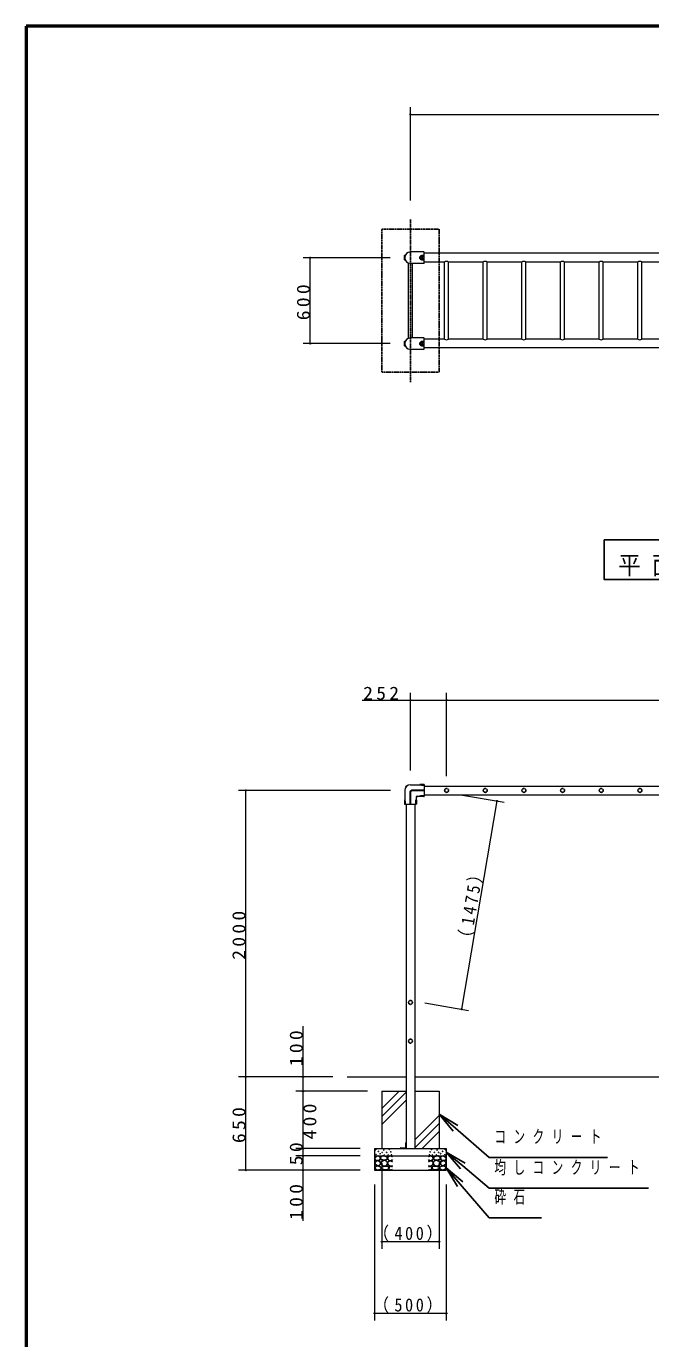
# Model space of a CAD drawing. Units: millimetres at full size. Extents: x -19540 to 0, y -2046 to 13350.
# Drawn here: x -19250 to -14889, y 4189 to 13350 of the extents above; entities that cross this region are included whole.
import ezdxf

# ---------------------------------------------------------------- set-up
doc = ezdxf.new("R2010")
doc.units = ezdxf.units.MM
doc.linetypes.add('USER2', pattern=[6, 3, -1, 1, -1])
doc.linetypes.add('USER4', pattern=[8, 5, -3])
for name, color, linetype, lineweight in [('A3図枠', 7, 'Continuous', 25), ('線', 7, 'Continuous', 13), ('補助', 2, 'Continuous', 13)]:
    doc.layers.add(name, color=color, linetype=linetype, lineweight=lineweight)
doc.styles.add('ＭＳ ゴシック', font='')
doc.styles.get('ＭＳ ゴシック').set_extended_font_data('MS Gothic')

# ---------------------------------------------------------------- blocks, each defined once
blk = doc.blocks.new('dimension_origin')
at = {"color": 0, "linetype": 'Continuous', "lineweight": -2}
blk.add_circle((0, 0), 1.25, dxfattribs=at)

msp = doc.modelspace()

# ---------------------------------------------------------------- linework, layer by layer
at = {"layer": 'A3図枠', "lineweight": 50}
for p, q in [((-19250, 13350), (-19250, 0)), ((0, 13350), (-19250, 13350))]:
    msp.add_line(p, q, dxfattribs=at)
at = {"layer": '線', "color": 20, "linetype": 'USER2', "lineweight": 25}
msp.add_line((-16567.06, 10864.787), (-16567.06, 12004.787), dxfattribs=at)
at = {"layer": '線', "color": 2, "lineweight": 25}
for p, q in [((-16609.106, 11748.787), (-16609.106, 11720.787)), ((-16605.139, 11749.787), (-16608.106, 11749.787)), ((-16472.06, 11749.787), (-16487.06, 11749.787)), ((-16605.139, 11719.787), (-16608.106, 11719.787)), ((-16472.06, 11719.787), (-16487.06, 11719.787)), ((-16609.106, 11148.787), (-16609.106, 11120.787)), ((-16605.139, 11149.787), (-16608.106, 11149.787)), ((-16605.139, 11119.787), (-16608.106, 11119.787)), ((-16472.06, 11149.787), (-16487.06, 11149.787)), ((-16472.06, 11119.787), (-16487.06, 11119.787)), ((-16599.334, 8042.894), (-16593.316, 8048.911)), ((-16599.334, 8042.894), (-16598.428, 8041.678)), ((-16598.428, 8041.678), (-16592.064, 8048.042)), ((-16598.243, 8041.493), (-16598.428, 8041.678)), ((-16592.064, 8048.042), (-16593.316, 8048.911)), ((-16591.879, 8047.857), (-16592.064, 8048.042)), ((-16568.56, 8006.477), (-16568.56, 7921.477)), ((-16565.56, 8006.477), (-16565.56, 7921.477)), ((-16557.06, 8017.977), (-16472.06, 8017.977)), ((-16557.06, 8014.977), (-16472.06, 8014.977)), ((-16527.051, 7970.811), (-16525.778, 7969.963)), ((-16526.92, 7970.723), (-16521.307, 7976.336)), ((-16525.778, 7969.963), (-16520.546, 7975.195)), ((-16521.394, 7976.468), (-16520.546, 7975.195)), ((-16472.06, 8053.498), (-16487.06, 8053.498)), ((-16604.081, 7936.477), (-16604.081, 7921.477)), ((-16530.04, 7936.477), (-16530.04, 7921.477))]:
    msp.add_line(p, q, dxfattribs=at)
at = {"layer": '線'}
for p, q in [((-16473.56, 11774.787), (-16567.06, 11774.787)), ((-16472.06, 11696.287), (-16472.06, 11773.287)), ((-12107.06, 11765.037), (-16472.06, 11765.037)), ((-16580.66, 11171.605), (-16580.66, 11697.968)), ((-16473.56, 11694.787), (-16567.06, 11694.787)), ((-16553.46, 11174.037), (-16553.46, 11695.537)), ((-16328.46, 11704.537), (-16472.06, 11704.537)), ((-16328.16, 11165.037), (-16328.16, 11704.537)), ((-16058.16, 11704.537), (-16301.26, 11704.537)), ((-16300.96, 11165.037), (-16300.96, 11704.537)), ((-16058.16, 11165.037), (-16058.16, 11704.537)), ((-16030.96, 11165.037), (-16030.96, 11704.537)), ((-15788.16, 11704.537), (-16030.96, 11704.537)), ((-15788.16, 11165.037), (-15788.16, 11704.537)), ((-15760.96, 11165.037), (-15760.96, 11704.537)), ((-15518.16, 11704.537), (-15760.96, 11704.537)), ((-15518.16, 11165.037), (-15518.16, 11704.537)), ((-15490.96, 11165.037), (-15490.96, 11704.537)), ((-15248.16, 11704.537), (-15490.96, 11704.537)), ((-15248.16, 11165.037), (-15248.16, 11704.537)), ((-15220.96, 11165.037), (-15220.96, 11704.537)), ((-14978.16, 11704.537), (-15220.96, 11704.537)), ((-14978.16, 11165.037), (-14978.16, 11704.537)), ((-14950.96, 11165.037), (-14950.96, 11704.537)), ((-14708.16, 11704.537), (-14950.96, 11704.537)), ((-16473.56, 11174.787), (-16567.06, 11174.787)), ((-16473.56, 11094.787), (-16567.06, 11094.787)), ((-16472.06, 11096.287), (-16472.06, 11173.287)), ((-16328.46, 11165.037), (-16472.06, 11165.037)), ((-12107.06, 11104.537), (-16472.06, 11104.537)), ((-16058.16, 11165.037), (-16301.26, 11165.037)), ((-15788.16, 11165.037), (-16030.96, 11165.037)), ((-15518.16, 11165.037), (-15760.96, 11165.037)), ((-15248.16, 11165.037), (-15490.96, 11165.037)), ((-14978.16, 11165.037), (-15220.96, 11165.037)), ((-14708.16, 11165.037), (-14950.96, 11165.037)), ((-16607.06, 8016.477), (-16607.06, 7951.477)), ((-16567.06, 8056.477), (-16502.06, 8056.477)), ((-16527.06, 7970.477), (-16527.06, 7951.477)), ((-16521.06, 7976.477), (-16502.06, 7976.477)), ((-16502.06, 8057.477), (-16502.06, 8056.477)), ((-16502.06, 7975.477), (-16502.06, 7976.477)), ((-16473.06, 8058.477), (-16501.06, 8058.477)), ((-16473.06, 7974.477), (-16501.06, 7974.477)), ((-16472.06, 7979.457), (-16487.06, 7979.457)), ((-16472.06, 8057.477), (-16472.06, 8017.977)), ((-16472.06, 8046.727), (-12107.06, 8046.727)), ((-16472.06, 8014.977), (-16472.06, 7975.477)), ((-16472.06, 7986.227), (-12107.06, 7986.227)), ((-16609.06, 7950.477), (-16609.06, 7922.477)), ((-16608.06, 7951.477), (-16607.06, 7951.477)), ((-16608.06, 7921.477), (-16568.56, 7921.477)), ((-16597.31, 7921.477), (-16597.31, 5516.477)), ((-16565.56, 7921.477), (-16526.06, 7921.477)), ((-16536.81, 7921.477), (-16536.81, 5516.477)), ((-16526.06, 7951.477), (-16527.06, 7951.477)), ((-16525.06, 7950.477), (-16525.06, 7922.477)), ((-17008.285, 6016.477), (-16597.31, 6016.477)), ((-16536.81, 6016.477), (-12042.31, 6016.477)), ((-16767.06, 5916.477), (-16597.31, 5916.477)), ((-16767.06, 5916.477), (-16767.06, 5516.477)), ((-16536.81, 5916.477), (-16367.06, 5916.477)), ((-16367.06, 5916.477), (-16367.06, 5516.477)), ((-16817.06, 5516.477), (-16817.06, 5366.477)), ((-16817.06, 5516.477), (-16317.06, 5516.477)), ((-16638.565, 5516.477), (-16636.565, 5518.477)), ((-16637.31, 5518.477), (-16637.31, 5519.477)), ((-16597.31, 5518.477), (-16637.31, 5518.477)), ((-16635.31, 5521.477), (-16604.81, 5521.477)), ((-16600.31, 5525.977), (-16600.31, 5556.477)), ((-16598.31, 5558.477), (-16597.31, 5558.477)), ((-16597.31, 5558.477), (-16597.31, 5518.477)), ((-16317.06, 5516.477), (-16317.06, 5366.477)), ((-16817.06, 5466.477), (-16317.06, 5466.477)), ((-16817.06, 5366.477), (-16317.06, 5366.477))]:
    msp.add_line(p, q, dxfattribs=at)
at = {"layer": '線', "color": 4, "linetype": 'USER4', "lineweight": 25}
msp.add_lwpolyline([(-16367.06, 11934.787), (-16367.06, 10934.787), (-16767.06, 10934.787), (-16767.06, 11934.787)], close=True, dxfattribs=at)
at = {"layer": '線', "color": 2, "lineweight": 25}
for points in [[(-16794.612, 5465.88), (-16801.074, 5463.339), (-16807.286, 5459.859), (-16813.144, 5455.822), (-16816.791, 5450.354), (-16815.779, 5442.772), (-16810.771, 5436.413), (-16803.906, 5433.823), (-16796.196, 5433.561), (-16788.584, 5434.165), (-16782.255, 5436.729), (-16778.502, 5442.015), (-16777.185, 5448.453), (-16778.033, 5453.659), (-16780.987, 5458.592), (-16787.147, 5463.419)], [(-16797.147, 5432.927), (-16802.476, 5430.135), (-16807.919, 5425.957), (-16814.368, 5419.137), (-16816.791, 5412.332), (-16813.163, 5407.505), (-16806.652, 5403.143), (-16800.015, 5398.856), (-16793.345, 5396.806), (-16785.7, 5399.253), (-16779.403, 5405.678), (-16776.297, 5413.956), (-16777.819, 5422.471), (-16785.977, 5429.722)], [(-16755.188, 5465.97), (-16760.092, 5465.353), (-16765.729, 5463.267), (-16773.7, 5457.48), (-16777.352, 5450.564), (-16776.478, 5446.601), (-16772.757, 5442.184), (-16763.266, 5437.412), (-16753.296, 5435.968), (-16745.945, 5435.795), (-16738.429, 5437.319), (-16730.831, 5441.934), (-16727.077, 5448.131), (-16728.046, 5452.784), (-16732.753, 5458.132), (-16743.422, 5464.338)], [(-16767.892, 5401.64), (-16755.303, 5394.784), (-16741.943, 5393.802), (-16731.659, 5401.256), (-16726.807, 5412.993), (-16729.087, 5423.77), (-16735.997, 5431.913), (-16744.822, 5435.347), (-16755.998, 5434.075), (-16769.753, 5426.021), (-16775.73, 5415.155), (-16773.094, 5407.961)], [(-16366.229, 5401.64), (-16378.818, 5394.784), (-16392.178, 5393.802), (-16402.461, 5401.256), (-16407.314, 5412.993), (-16405.033, 5423.77), (-16398.124, 5431.913), (-16389.299, 5435.347), (-16378.122, 5434.075), (-16364.368, 5426.021), (-16358.391, 5415.155), (-16361.027, 5407.961)], [(-16378.933, 5465.97), (-16374.029, 5465.353), (-16368.392, 5463.267), (-16360.42, 5457.48), (-16356.769, 5450.564), (-16357.643, 5446.601), (-16361.364, 5442.184), (-16370.855, 5437.412), (-16380.825, 5435.968), (-16388.176, 5435.795), (-16395.691, 5437.319), (-16403.29, 5441.934), (-16407.044, 5448.131), (-16406.075, 5452.784), (-16401.368, 5458.132), (-16390.699, 5464.338)], [(-16336.974, 5432.927), (-16331.645, 5430.135), (-16326.202, 5425.957), (-16319.753, 5419.137), (-16317.33, 5412.332), (-16320.958, 5407.505), (-16327.469, 5403.143), (-16334.106, 5398.856), (-16340.776, 5396.806), (-16348.421, 5399.253), (-16354.718, 5405.678), (-16357.824, 5413.956), (-16356.302, 5422.471), (-16348.144, 5429.722)], [(-16339.509, 5465.88), (-16333.047, 5463.339), (-16326.835, 5459.859), (-16320.977, 5455.822), (-16317.33, 5450.354), (-16318.342, 5442.772), (-16323.35, 5436.413), (-16330.215, 5433.823), (-16337.925, 5433.561), (-16345.537, 5434.165), (-16351.866, 5436.729), (-16355.619, 5442.015), (-16356.936, 5448.453), (-16356.088, 5453.659), (-16353.133, 5458.592), (-16346.974, 5463.419)], [(-16797.966, 5396.994), (-16809.285, 5390.975), (-16816.096, 5382.16), (-16807.61, 5370.891), (-16789.175, 5366.776), (-16774.821, 5372.887), (-16769.396, 5383.259), (-16780.178, 5392.368)], [(-16740.862, 5392.85), (-16748.397, 5393.477), (-16756.539, 5392.039), (-16765.467, 5387.982), (-16769.784, 5382.579), (-16767.097, 5377.897), (-16761.135, 5373.389), (-16754.656, 5369.546), (-16747.349, 5367.172), (-16735.5, 5367.406), (-16725.185, 5371.497), (-16720.481, 5376.304), (-16718.428, 5382.038), (-16719.487, 5387.187), (-16723.563, 5391.769), (-16731.962, 5394.309)], [(-16393.259, 5392.85), (-16385.724, 5393.477), (-16377.582, 5392.039), (-16368.654, 5387.982), (-16364.337, 5382.579), (-16367.024, 5377.897), (-16372.986, 5373.389), (-16379.465, 5369.546), (-16386.772, 5367.172), (-16398.621, 5367.406), (-16408.936, 5371.497), (-16413.639, 5376.304), (-16415.693, 5382.038), (-16414.634, 5387.187), (-16410.558, 5391.769), (-16402.159, 5394.309)], [(-16336.155, 5396.994), (-16324.836, 5390.975), (-16318.025, 5382.16), (-16326.511, 5370.891), (-16344.946, 5366.776), (-16359.3, 5372.887), (-16364.725, 5383.259), (-16353.943, 5392.368)]]:
    msp.add_lwpolyline(points, close=True, dxfattribs=at)
for points in [[(-16692.06, 5459.776), (-16700.488, 5464.632), (-16709.17, 5466.113), (-16714.79, 5464.425), (-16719.943, 5460.727), (-16724.415, 5455.418), (-16726.28, 5448.687), (-16722.612, 5439.916), (-16714.557, 5433.478), (-16706.258, 5431.099), (-16699.031, 5432.21), (-16694.981, 5435.586), (-16692.06, 5440.132)], [(-16692.377, 5423.656), (-16699.518, 5429.118), (-16707.586, 5431.577), (-16714.291, 5430.352), (-16720.26, 5426.507), (-16724.653, 5420.726), (-16726.28, 5413.516), (-16723.616, 5404.908), (-16717.408, 5397.991), (-16709.769, 5394.119), (-16702.2, 5393.238), (-16697.046, 5394.677), (-16692.377, 5397.357)], [(-16442.06, 5459.776), (-16433.633, 5464.632), (-16424.95, 5466.113), (-16419.331, 5464.425), (-16414.178, 5460.727), (-16409.706, 5455.418), (-16407.84, 5448.687), (-16411.509, 5439.916), (-16419.564, 5433.478), (-16427.863, 5431.099), (-16435.09, 5432.21), (-16439.14, 5435.586), (-16442.06, 5440.132)], [(-16441.744, 5423.656), (-16434.603, 5429.118), (-16426.535, 5431.577), (-16419.83, 5430.352), (-16413.861, 5426.507), (-16409.468, 5420.726), (-16407.84, 5413.516), (-16410.505, 5404.908), (-16416.713, 5397.991), (-16424.352, 5394.119), (-16431.921, 5393.238), (-16437.075, 5394.677), (-16441.744, 5397.357)], [(-16692.06, 5389.119), (-16698.079, 5392.438), (-16705.368, 5393.238), (-16714.084, 5388.904), (-16718.359, 5382.148), (-16717.747, 5378.478), (-16714.874, 5374.227), (-16707.711, 5368.755), (-16700.298, 5366.94), (-16696.002, 5367.991), (-16692.06, 5370.108)], [(-16442.06, 5389.119), (-16436.042, 5392.438), (-16428.753, 5393.238), (-16420.037, 5388.904), (-16415.762, 5382.148), (-16416.374, 5378.478), (-16419.247, 5374.227), (-16426.41, 5368.755), (-16433.823, 5366.94), (-16438.119, 5367.991), (-16442.06, 5370.108)]]:
    msp.add_lwpolyline(points, dxfattribs=at)
for centre, radius in [((-16487.06, 11734.787), 7), ((-16487.06, 11134.787), 7), ((-16810.454, 5508.654), 1), ((-16791.443, 5497.248), 1), ((-16753.105, 5506.436), 1), ((-16714.643, 5510.569), 1), ((-16419.477, 5510.569), 1), ((-16381.016, 5506.436), 1), ((-16342.678, 5497.248), 1), ((-16323.667, 5508.654), 1), ((-16807.286, 5473.801), 1), ((-16778.453, 5480.455), 1), ((-16764.511, 5489.96), 1), ((-16749.619, 5472.85), 1), ((-16733.564, 5490.026), 1), ((-16721.941, 5472.998), 1), ((-16704.643, 5493.54), 1), ((-16699.777, 5472.457), 1), ((-16434.344, 5472.457), 1), ((-16429.478, 5493.54), 1), ((-16412.179, 5472.998), 1), ((-16400.557, 5490.026), 1), ((-16384.502, 5472.85), 1), ((-16369.61, 5489.96), 1), ((-16355.668, 5480.455), 1), ((-16326.835, 5473.801), 1)]:
    msp.add_circle(centre, radius, dxfattribs=at)
at = {"layer": '線', "color": 4, "linetype": 'USER4', "lineweight": 25}
for centre in [(-16314.56, 8016.477), (-16044.56, 8016.477), (-15774.56, 8016.477), (-15504.56, 8016.477), (-15234.56, 8016.477), (-14964.56, 8016.477), (-16567.06, 6536.477), (-16567.06, 6266.477)]:
    msp.add_circle(centre, 13.6, dxfattribs=at)
at = {"layer": '線', "color": 2, "lineweight": 25}
for centre, radius, start, end in [((-16608.106, 11748.787), 1, 90, 180), ((-16605.139, 11751.287), 1.5, 270, 336.26926), ((-16487.06, 11734.787), 15, 90, 270), ((-16608.106, 11720.787), 1, 180, 270), ((-16605.139, 11718.287), 1.5, 23.73074, 90), ((-16608.106, 11148.787), 1, 90, 180), ((-16608.106, 11120.787), 1, 180, 270), ((-16605.139, 11151.287), 1.5, 270, 336.26926), ((-16605.139, 11118.287), 1.5, 23.73074, 90), ((-16487.06, 11134.787), 15, 90, 270), ((-16557.06, 8006.477), 11.5, 90, 180), ((-16557.06, 8006.477), 8.5, 90, 180), ((-16521.06, 7970.477), 6, 176.81031, 180), ((-16521.06, 7970.477), 6, 90, 93.18969), ((-16484.969, 8103.278), 49.824, 249.9379, 267.59421), ((-16484.969, 7929.677), 49.824, 92.40579, 110.0621), ((-16668.064, 7931.565), 64.171, 4.39038, 18.07739), ((-16466.057, 7931.565), 64.171, 161.92261, 175.60962)]:
    msp.add_arc(centre, radius, start, end, dxfattribs=at)
at = {"layer": '線'}
for centre, radius, start, end in [((-16567.06, 11734.787), 40, 90, 270), ((-16473.56, 11773.287), 1.5, 0, 90), ((-16473.56, 11696.287), 1.5, 270, 0), ((-16314.86, 11677.516), 30.25, 63.28282, 116.71718), ((-16044.56, 11677.516), 30.25, 63.28282, 116.71718), ((-15774.56, 11677.516), 30.25, 63.28282, 116.71718), ((-15504.56, 11677.516), 30.25, 63.28282, 116.71718), ((-15234.56, 11677.516), 30.25, 63.28282, 116.71718), ((-14964.56, 11677.516), 30.25, 63.28282, 116.71718), ((-16567.06, 11134.787), 40, 90, 270), ((-16473.56, 11173.287), 1.5, 0, 90), ((-16473.56, 11096.287), 1.5, 270, 0), ((-16314.86, 11192.057), 30.25, 243.28282, 296.71718), ((-16044.56, 11192.057), 30.25, 243.28282, 296.71718), ((-15774.56, 11192.057), 30.25, 243.28282, 296.71718), ((-15504.56, 11192.057), 30.25, 243.28282, 296.71718), ((-15234.56, 11192.057), 30.25, 243.28282, 296.71718), ((-14964.56, 11192.057), 30.25, 243.28282, 296.71718), ((-16567.06, 8016.477), 40, 90, 180), ((-16501.06, 8057.477), 1, 90, 180), ((-16501.06, 7975.477), 1, 180, 270), ((-16473.06, 8057.477), 1, 0, 90), ((-16473.06, 7975.477), 1, 270, 0), ((-16608.06, 7950.477), 1, 90, 180), ((-16608.06, 7922.477), 1, 180, 270), ((-16526.06, 7950.477), 1, 0, 90), ((-16526.06, 7922.477), 1, 270, 0), ((-16635.31, 5519.477), 2, 90, 180), ((-16604.81, 5525.977), 4.5, 270, 0), ((-16598.31, 5556.477), 2, 90, 180)]:
    msp.add_arc(centre, radius, start, end, dxfattribs=at)
at = {"layer": '補助'}
for p, q in [((-16567.06, 12134.787), (-16567.06, 12784.787)), ((-16567.06, 12734.787), (-12012.06, 12734.787)), ((-16709.106, 11734.787), (-17317.06, 11734.787)), ((-17267.06, 11134.787), (-17267.06, 11734.787)), ((-16709.106, 11134.787), (-17317.06, 11134.787)), ((-16903.489, 8646.727), (-16314.56, 8646.727)), ((-16567.06, 8156.477), (-16567.06, 8696.727)), ((-16314.56, 8116.477), (-16314.56, 8696.727)), ((-16314.56, 8116.477), (-16314.56, 8696.727)), ((-16314.56, 8646.727), (-12264.56, 8646.727)), ((-16707.06, 8016.477), (-17767.06, 8016.477)), ((-17717.06, 6016.477), (-17717.06, 8016.477)), ((-16218.272, 7986.253), (-15913.717, 7934.294)), ((-15963.005, 7942.703), (-16210.93, 6489.515)), ((-16466.198, 6533.066), (-16161.643, 6481.106)), ((-17317.06, 5913.477), (-17317.06, 6370.763)), ((-17108.285, 6016.477), (-17767.06, 6016.477)), ((-17108.285, 6016.477), (-17767.06, 6016.477)), ((-17717.06, 5366.477), (-17717.06, 6016.477)), ((-17108.285, 6016.477), (-17367.06, 6016.477)), ((-16867.06, 5916.477), (-17367.06, 5916.477)), ((-16867.06, 5916.477), (-17367.06, 5916.477)), ((-17317.06, 5516.477), (-17317.06, 5916.477)), ((-16767.06, 5795.833), (-16646.416, 5916.477)), ((-16767.06, 5739.706), (-16597.31, 5909.456)), ((-16536.81, 5913.83), (-16534.163, 5916.477)), ((-16767.06, 5683.58), (-16597.31, 5853.33)), ((-16536.81, 5577.07), (-16367.06, 5746.82)), ((-16536.81, 5520.944), (-16367.06, 5690.694)), ((-16485.15, 5516.477), (-16367.06, 5634.567)), ((-16917.06, 5516.477), (-17367.06, 5516.477)), ((-16917.06, 5516.477), (-17367.06, 5516.477)), ((-17317.06, 5463.477), (-17317.06, 5519.477)), ((-16597.403, 5516.477), (-16597.31, 5516.57)), ((-16917.06, 5466.477), (-17367.06, 5466.477)), ((-16917.06, 5466.477), (-17367.06, 5466.477)), ((-17317.06, 5012.192), (-17317.06, 5469.477)), ((-16767.06, 5416.477), (-16767.06, 4816.477)), ((-16367.06, 5416.477), (-16367.06, 4816.477)), ((-16917.06, 5366.477), (-17767.06, 5366.477)), ((-16917.06, 5366.477), (-17367.06, 5366.477)), ((-16817.06, 5266.477), (-16817.06, 4316.477)), ((-16317.06, 5266.477), (-16317.06, 4316.477)), ((-16367.06, 4866.477), (-16767.06, 4866.477)), ((-16317.06, 4366.477), (-16817.06, 4366.477))]:
    msp.add_line(p, q, dxfattribs=at)
at = {"layer": '補助', "lineweight": 25}
for p, q in [((-16269.655, 5639.142), (-16367.06, 5755.921)), ((-16237.046, 5677.046), (-16367.06, 5755.921)), ((-16367.06, 5755.921), (-16253.351, 5658.094)), ((-16253.351, 5658.094), (-16017.06, 5454.809)), ((-16218.224, 5375.908), (-16317.06, 5491.477)), ((-16186.084, 5414.21), (-16317.06, 5491.477)), ((-16317.06, 5491.477), (-16202.154, 5395.059)), ((-16017.06, 5454.809), (-15967.06, 5454.809)), ((-15967.06, 5454.809), (-15190.471, 5454.809)), ((-16237.926, 5251.399), (-16317.06, 5381.256)), ((-16200.088, 5284.083), (-16317.06, 5381.256)), ((-16317.06, 5381.256), (-16219.007, 5267.741)), ((-16202.154, 5395.059), (-16017.06, 5239.747)), ((-16219.007, 5267.741), (-16017.06, 5033.951)), ((-16017.06, 5239.747), (-15967.06, 5239.747)), ((-15967.06, 5239.747), (-14904.155, 5239.747)), ((-16017.06, 5033.951), (-15967.06, 5033.951)), ((-15967.06, 5033.951), (-15652.685, 5033.951))]:
    msp.add_line(p, q, dxfattribs=at)
msp.add_lwpolyline([(-15214.485, 9764.22), (-13364.636, 9764.22), (-13364.636, 9489.223), (-15214.485, 9489.223)], close=True, dxfattribs=at)

# ---------------------------------------------------------------- block references
at = {"layer": '補助', "xscale": 3.33, "yscale": 3.33}
for p in [(-16567.06, 12734.787), (-16567.06, 8646.727), (-16314.56, 8646.727), (-16767.06, 4866.477), (-16817.06, 4366.477)]:
    msp.add_blockref('dimension_origin', p, dxfattribs=at)
for p, rotation in [((-17267.06, 11734.787), 270), ((-17267.06, 11134.787), 90), ((-16314.56, 8646.727), 180), ((-17717.06, 8016.477), 270), ((-15963.005, 7942.703), 260.3), ((-16210.93, 6489.515), 80.3), ((-17717.06, 6016.477), 90), ((-17717.06, 6016.477), 270), ((-17317.06, 6016.477), 90), ((-17317.06, 5916.477), 270), ((-17317.06, 5916.477), 270), ((-17317.06, 5516.477), 90), ((-17317.06, 5516.477), 90), ((-17317.06, 5466.477), 270), ((-17317.06, 5466.477), 90), ((-17717.06, 5366.477), 90), ((-17317.06, 5366.477), 270), ((-16367.06, 4866.477), 180), ((-16317.06, 4366.477), 180)]:
    msp.add_blockref('dimension_origin', p, dxfattribs=dict(at, rotation=rotation))

# ---------------------------------------------------------------- texts
at = {"layer": '補助', "char_height": 91.64, "style": 'ＭＳ ゴシック'}
for s, insert, attachment_point, rotation in [('\\T1.33;\\W1.1;600', (-17268.06, 11434.787), 8, 90), ('\\T1.33;\\W0.9;（1475）', (-16087.953, 7216.277), 8, 80.318), ('\\T1.33;\\W1.1;2000', (-17718.06, 7016.477), 8, 90), ('\\T1.33;\\W1.1;100', (-17318.06, 6227.906), 8, 90), ('\\T1.33;\\W1.1;650', (-17718.06, 5691.477), 8, 90), ('\\T1.33;\\W1.1;400', (-17316.06, 5716.477), 2, 90), ('\\T1.34;\\W1.1;50', (-17318.06, 5491.93), 8, 90), ('\\T1.33;\\W1.1;100', (-17318.06, 5155.049), 8, 90)]:
    msp.add_mtext(s, dxfattribs=dict(at, insert=insert, attachment_point=attachment_point, rotation=rotation))
at = {"layer": '補助', "style": 'ＭＳ ゴシック'}
for s, insert, char_height, attachment_point in [('\\T1.5;\\W0.9;平面図\\~S=1／50', (-14289.56, 9510.055), 128.3, 8), ('\\T1.33;\\W1.1;252', (-16760.632, 8647.727), 91.64, 8), ('\\T1.64;\\W0.65;コンクリート', (-15980.81, 5646.476), 91.64, 1), ('\\T1.64;\\W0.65;均しコンクリート', (-15980.81, 5431.414), 91.64, 1), ('\\T1.64;\\W0.65;砕石', (-15980.81, 5225.618), 91.64, 1), ('\\T1.33;\\W0.9;（400）', (-16567.06, 4867.477), 91.64, 8), ('\\T1.33;\\W0.9;（500）', (-16567.06, 4367.477), 91.64, 8)]:
    msp.add_mtext(s, dxfattribs=dict(at, insert=insert, char_height=char_height, attachment_point=attachment_point))

doc.saveas('drawing.dxf')
